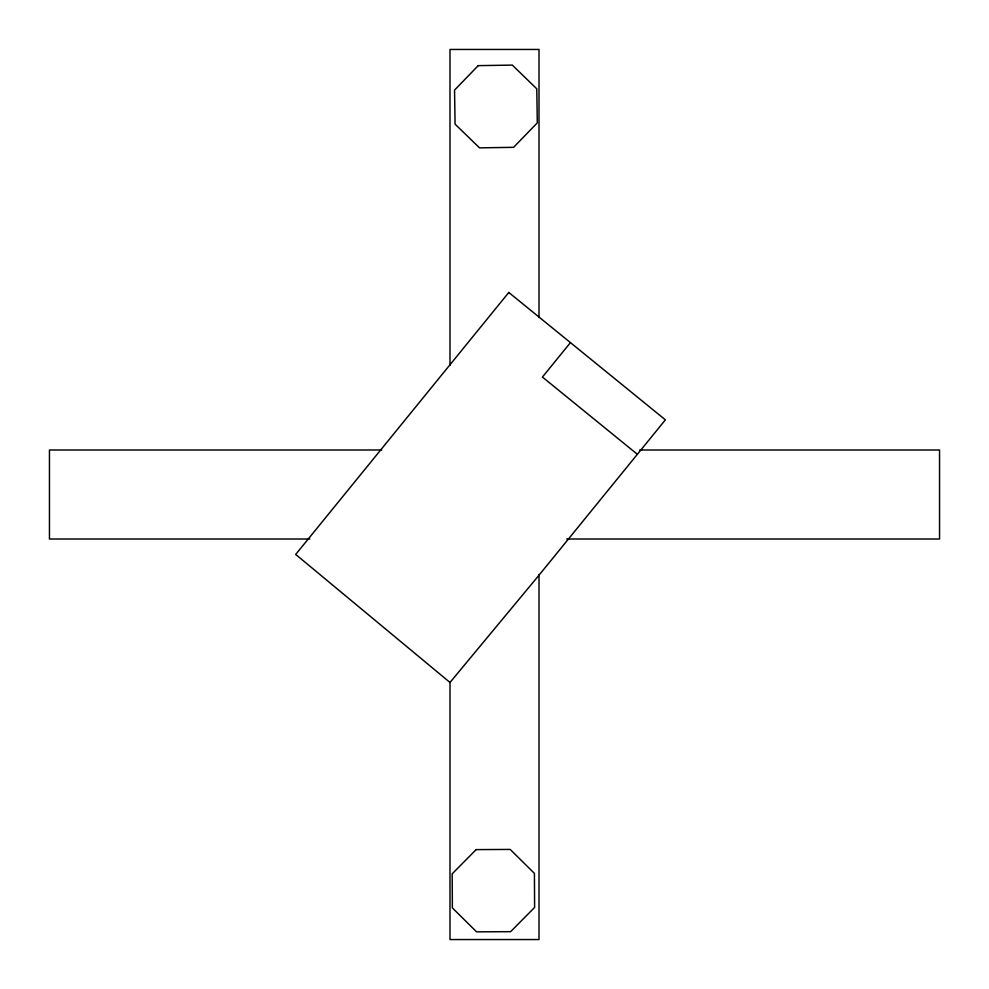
<?xml version="1.0" encoding="UTF-8"?>
<svg xmlns="http://www.w3.org/2000/svg" width="989" height="989" viewBox="0 0 989 989"><rect width="100%" height="100%" fill="white"/><g stroke="black" fill="none" stroke-linecap="round" stroke-linejoin="round"><path stroke-width="1.48" d="M570.443 342.614L542.429 377.056L637.361 454.285M381.692 449.995L49.45 449.995L49.45 539.005L309.804 539.005M639.759 449.995L939.55 449.995L939.55 539.005L566.734 539.005M539.005 317.506L539.005 49.45L449.995 49.45L449.995 365.262M539.005 574.436L539.005 939.55L449.995 939.55L449.995 682.274M508.791 292.472L295.699 554.433L449.995 682.472L539.005 575.202L665.387 419.843L508.791 292.472M478.243 65.633L454.544 90.098L455.076 124.157L479.541 147.856L513.6 147.324L537.311 122.859L536.767 88.8L512.302 65.101L478.243 65.633M476.142 849.613L452.183 873.831L452.369 907.89L476.587 931.848L510.645 931.663L534.604 907.445L534.419 873.386L510.2 849.427L476.142 849.613"/></g></svg>
